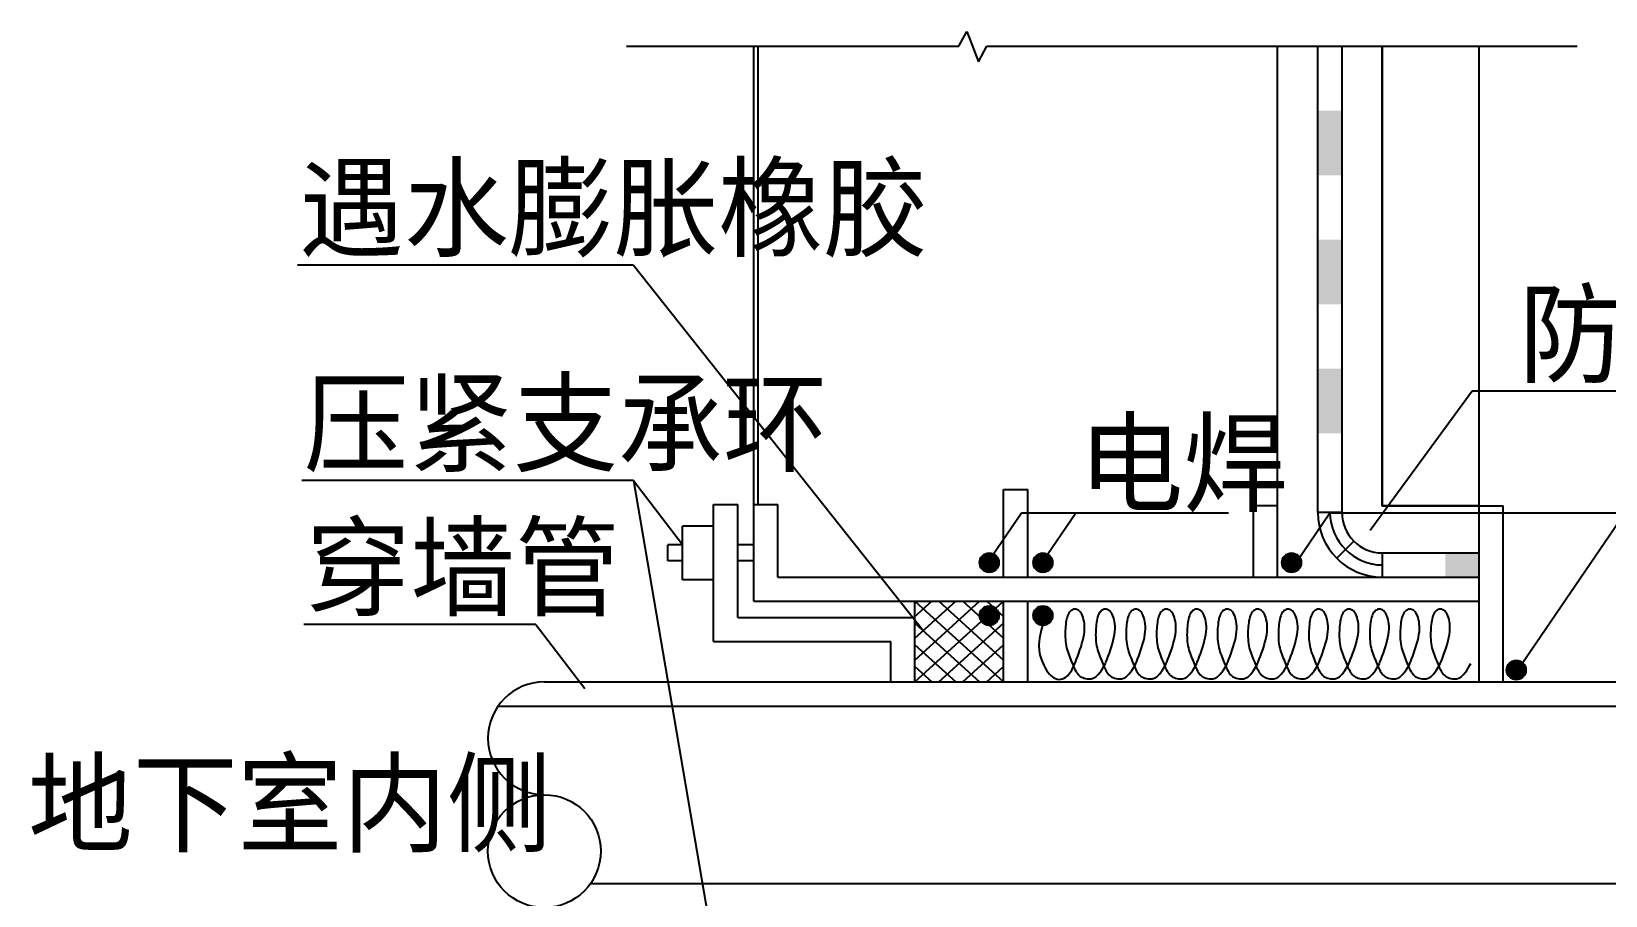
# Model space of a CAD drawing. Header units: metres. Extents: x 3353978 to 3369669, y 2252003 to 2265270.
# Drawn here: x 3353978 to 3363746, y 2259911 to 2265270 of the extents above; entities that cross this region are included whole.
import ezdxf

# ---------------------------------------------------------------- set-up
doc = ezdxf.new("R2010")
doc.units = ezdxf.units.M

msp = doc.modelspace()

# ---------------------------------------------------------------- linework, layer by layer
for p, q in [((3359732.94, 2265178.68), (3359781.42, 2265270.2)), ((3359781.42, 2265270.2), (3359854.6, 2265081.81)), ((3357670.74, 2265178.68), (3359732.94, 2265178.68)), ((3358460.58, 2261736.36), (3358460.58, 2265178.68)), ((3359854.6, 2265081.81), (3359906.66, 2265178.68)), ((3359906.66, 2265178.68), (3363568.82, 2265178.68)), ((3361710.58, 2261886.36), (3361710.58, 2265178.68)), ((3361960.58, 2262286.36), (3361960.58, 2265178.68)), ((3362110.58, 2262286.36), (3362110.58, 2265178.68)), ((3362360.58, 2262329.04), (3362360.58, 2265178.68)), ((3362960.58, 2261236.36), (3362960.58, 2265178.68)), ((3357713.8, 2263821.29), (3355628.8, 2263821.29)), ((3357713.8, 2263821.29), (3359512.59, 2261553.93)), ((3362918.19, 2263040.38), (3362284.32, 2262175.57)), ((3366739.44, 2263040.38), (3362918.19, 2263040.38)), ((3357713.8, 2262486.06), (3355656.61, 2262486.06)), ((3357713.8, 2262486.06), (3358018.66, 2262088.11)), ((3357713.8, 2262486.06), (3358210.58, 2259586.36)), ((3360010.58, 2261886.36), (3360010.58, 2262430.29)), ((3360010.58, 2262430.29), (3360160.58, 2262430.29)), ((3360160.58, 2261886.36), (3360160.58, 2262430.29)), ((3358210.58, 2261486.36), (3358210.58, 2262336.36)), ((3358210.58, 2262336.36), (3358360.58, 2262336.36)), ((3358360.58, 2261636.36), (3358360.58, 2262336.36)), ((3358460.58, 2262336.36), (3358610.58, 2262336.36)), ((3358610.58, 2261886.36), (3358610.58, 2262336.36)), ((3361560.58, 2261886.36), (3361560.58, 2262329.04)), ((3361710.58, 2262329.04), (3361560.58, 2262329.04)), ((3362110.58, 2262286.36), (3361960.58, 2262286.36)), ((3362960.58, 2262329.04), (3362360.58, 2262329.04)), ((3362960.58, 2262329.04), (3363110.58, 2262329.04)), ((3363110.58, 2261236.36), (3363110.58, 2262329.04)), ((3358018.66, 2261870.27), (3358018.66, 2262202.45)), ((3358210.58, 2262202.45), (3358018.66, 2262202.45)), ((3360121.11, 2262282.35), (3359912.04, 2261975.84)), ((3361406.17, 2262282.35), (3360121.11, 2262282.35)), ((3360459.12, 2262282.35), (3360250.05, 2261975.84)), ((3362035.8, 2262282.35), (3361830.13, 2261980.84)), ((3363937.38, 2262282.35), (3362035.8, 2262282.35)), ((3363865.58, 2262282.35), (3363191.87, 2261294.69)), ((3362183.81, 2262109.58), (3362077.74, 2262003.52)), ((3357927.75, 2261986.36), (3357927.75, 2262086.36)), ((3358018.66, 2262086.36), (3357927.75, 2262086.36)), ((3358460.58, 2262086.36), (3358360.58, 2262086.36)), ((3359864.67, 2261995.84), (3359977.99, 2261995.84)), ((3359866.69, 2262000.84), (3359975.97, 2262000.84)), ((3359869.27, 2262005.84), (3359973.39, 2262005.84)), ((3359872.49, 2262010.84), (3359970.17, 2262010.84)), ((3359876.49, 2262015.84), (3359966.17, 2262015.84)), ((3359881.51, 2262020.84), (3359961.15, 2262020.84)), ((3359888.01, 2262025.84), (3359954.66, 2262025.84)), ((3359897.13, 2262030.84), (3359945.53, 2262030.84)), ((3360197.55, 2261995.84), (3360310.88, 2261995.84)), ((3360199.57, 2262000.84), (3360308.86, 2262000.84)), ((3360202.15, 2262005.84), (3360306.28, 2262005.84)), ((3360205.37, 2262010.84), (3360303.06, 2262010.84)), ((3360209.38, 2262015.84), (3360299.05, 2262015.84)), ((3360214.4, 2262020.84), (3360294.03, 2262020.84)), ((3360220.89, 2262025.84), (3360287.54, 2262025.84)), ((3360230.02, 2262030.84), (3360278.41, 2262030.84)), ((3361740.68, 2261995.84), (3361854, 2261995.84)), ((3361742.7, 2262000.84), (3361851.98, 2262000.84)), ((3361745.28, 2262005.84), (3361849.4, 2262005.84)), ((3361748.5, 2262010.84), (3361846.18, 2262010.84)), ((3361752.5, 2262015.84), (3361842.18, 2262015.84)), ((3361757.52, 2262020.84), (3361837.16, 2262020.84)), ((3361764.02, 2262025.84), (3361830.67, 2262025.84)), ((3361773.14, 2262030.84), (3361821.54, 2262030.84)), ((3362360.58, 2262036.36), (3362960.58, 2262036.36)), ((3362360.58, 2262036.36), (3362360.58, 2261886.36)), ((3358018.66, 2261986.36), (3357927.75, 2261986.36)), ((3358460.58, 2261986.36), (3358360.58, 2261986.36)), ((3359861.24, 2261975.84), (3359861.24, 2261975.84)), ((3359861.24, 2261975.84), (3359981.42, 2261975.84)), ((3359861.45, 2261980.84), (3359981.21, 2261980.84)), ((3359861.45, 2261970.84), (3359981.21, 2261970.84)), ((3359862.08, 2261985.84), (3359980.58, 2261985.84)), ((3359862.08, 2261965.84), (3359980.58, 2261965.84)), ((3359863.15, 2261990.84), (3359979.52, 2261990.84)), ((3359863.15, 2261960.84), (3359979.52, 2261960.84)), ((3359864.67, 2261955.84), (3359977.99, 2261955.84)), ((3359866.69, 2261950.84), (3359975.97, 2261950.84)), ((3359869.27, 2261945.84), (3359973.39, 2261945.84)), ((3359872.49, 2261940.84), (3359970.17, 2261940.84)), ((3359876.49, 2261935.84), (3359966.17, 2261935.84)), ((3359881.51, 2261930.84), (3359961.15, 2261930.84)), ((3359888.01, 2261925.84), (3359954.66, 2261925.84)), ((3359897.13, 2261920.84), (3359945.53, 2261920.84)), ((3360194.13, 2261975.84), (3360194.13, 2261975.84)), ((3360194.13, 2261975.84), (3360314.3, 2261975.84)), ((3360194.34, 2261980.84), (3360314.09, 2261980.84)), ((3360194.34, 2261970.84), (3360314.09, 2261970.84)), ((3360194.96, 2261985.84), (3360313.46, 2261985.84)), ((3360194.96, 2261965.84), (3360313.46, 2261965.84)), ((3360196.03, 2261990.84), (3360312.4, 2261990.84)), ((3360196.03, 2261960.84), (3360312.4, 2261960.84)), ((3360197.55, 2261955.84), (3360310.88, 2261955.84)), ((3360199.57, 2261950.84), (3360308.86, 2261950.84)), ((3360202.15, 2261945.84), (3360306.28, 2261945.84)), ((3360205.37, 2261940.84), (3360303.06, 2261940.84)), ((3360209.38, 2261935.84), (3360299.05, 2261935.84)), ((3360214.4, 2261930.84), (3360294.03, 2261930.84)), ((3360220.89, 2261925.84), (3360287.54, 2261925.84)), ((3360230.02, 2261920.84), (3360278.41, 2261920.84)), ((3361737.25, 2261975.84), (3361857.43, 2261975.84)), ((3361737.25, 2261975.84), (3361737.25, 2261975.84)), ((3361737.46, 2261980.84), (3361857.22, 2261980.84)), ((3361737.46, 2261970.84), (3361857.22, 2261970.84)), ((3361738.09, 2261985.84), (3361856.59, 2261985.84)), ((3361738.09, 2261965.84), (3361856.59, 2261965.84)), ((3361739.16, 2261990.84), (3361855.53, 2261990.84)), ((3361739.16, 2261960.84), (3361855.53, 2261960.84)), ((3361740.68, 2261955.84), (3361854, 2261955.84)), ((3361742.7, 2261950.84), (3361851.98, 2261950.84)), ((3361745.28, 2261945.84), (3361849.4, 2261945.84)), ((3361748.5, 2261940.84), (3361846.18, 2261940.84)), ((3361752.5, 2261935.84), (3361842.18, 2261935.84)), ((3361757.52, 2261930.84), (3361837.16, 2261930.84)), ((3361764.02, 2261925.84), (3361830.67, 2261925.84)), ((3361773.14, 2261920.84), (3361821.54, 2261920.84)), ((3358210.58, 2261870.27), (3358018.66, 2261870.27)), ((3358610.58, 2261886.36), (3362960.58, 2261886.36)), ((3362360.58, 2261886.36), (3362960.58, 2261886.36)), ((3358460.58, 2261736.36), (3362960.58, 2261736.36)), ((3359460.58, 2261236.36), (3359460.58, 2261736.36)), ((3359460.58, 2261736.36), (3360010.58, 2261236.36)), ((3359460.58, 2261236.36), (3360010.58, 2261736.36)), ((3359460.58, 2261371.51), (3359861.92, 2261736.36)), ((3359460.58, 2261506.65), (3359713.26, 2261736.36)), ((3359460.58, 2261641.8), (3359564.6, 2261736.36)), ((3359609.24, 2261736.36), (3360010.58, 2261371.51)), ((3359757.9, 2261736.36), (3360010.58, 2261506.65)), ((3359897.13, 2261702.62), (3359945.53, 2261702.62)), ((3359906.57, 2261736.36), (3360010.58, 2261641.8)), ((3360010.58, 2261236.36), (3360010.58, 2261736.36)), ((3360160.58, 2261236.36), (3360160.58, 2261736.36)), ((3360230.02, 2261702.62), (3360278.41, 2261702.62)), ((3358360.58, 2261636.36), (3359460.58, 2261636.36)), ((3359861.24, 2261647.62), (3359861.24, 2261647.62)), ((3359861.24, 2261647.62), (3359981.42, 2261647.62)), ((3359861.45, 2261652.62), (3359981.21, 2261652.62)), ((3359861.45, 2261642.62), (3359981.21, 2261642.62)), ((3359862.08, 2261657.62), (3359980.58, 2261657.62)), ((3359862.08, 2261637.62), (3359980.58, 2261637.62)), ((3359863.15, 2261662.62), (3359979.52, 2261662.62)), ((3359863.15, 2261632.62), (3359979.52, 2261632.62)), ((3359864.67, 2261667.62), (3359977.99, 2261667.62)), ((3359864.67, 2261627.62), (3359977.99, 2261627.62)), ((3359866.69, 2261672.62), (3359975.97, 2261672.62)), ((3359866.69, 2261622.62), (3359975.97, 2261622.62)), ((3359869.27, 2261677.62), (3359973.39, 2261677.62)), ((3359869.27, 2261617.62), (3359973.39, 2261617.62)), ((3359872.49, 2261682.62), (3359970.17, 2261682.62)), ((3359872.49, 2261612.62), (3359970.17, 2261612.62)), ((3359876.49, 2261687.62), (3359966.17, 2261687.62)), ((3359876.49, 2261607.62), (3359966.17, 2261607.62)), ((3359881.51, 2261692.62), (3359961.15, 2261692.62)), ((3359881.51, 2261602.62), (3359961.15, 2261602.62)), ((3359888.01, 2261697.62), (3359954.66, 2261697.62)), ((3360194.13, 2261647.62), (3360314.3, 2261647.62)), ((3360194.13, 2261647.62), (3360194.13, 2261647.62)), ((3360194.34, 2261652.62), (3360314.09, 2261652.62)), ((3360194.34, 2261642.62), (3360314.09, 2261642.62)), ((3360194.96, 2261657.62), (3360313.46, 2261657.62)), ((3360194.96, 2261637.62), (3360313.46, 2261637.62)), ((3360196.03, 2261662.62), (3360312.4, 2261662.62)), ((3360196.03, 2261632.62), (3360312.4, 2261632.62)), ((3360197.55, 2261667.62), (3360310.88, 2261667.62)), ((3360197.55, 2261627.62), (3360310.88, 2261627.62)), ((3360199.57, 2261672.62), (3360308.86, 2261672.62)), ((3360199.57, 2261622.62), (3360308.86, 2261622.62)), ((3360202.15, 2261677.62), (3360306.28, 2261677.62)), ((3360202.15, 2261617.62), (3360306.28, 2261617.62)), ((3360205.37, 2261682.62), (3360303.06, 2261682.62)), ((3360205.37, 2261612.62), (3360303.06, 2261612.62)), ((3360209.38, 2261687.62), (3360299.05, 2261687.62)), ((3360209.38, 2261607.62), (3360299.05, 2261607.62)), ((3360214.4, 2261692.62), (3360294.03, 2261692.62)), ((3360214.4, 2261602.62), (3360294.03, 2261602.62)), ((3360220.89, 2261697.62), (3360287.54, 2261697.62)), ((3357107.73, 2261592.27), (3355668.85, 2261592.27)), ((3357107.73, 2261592.27), (3357412.6, 2261194.32)), ((3359460.58, 2261601.21), (3359861.92, 2261236.36)), ((3359609.24, 2261236.36), (3360010.58, 2261601.21)), ((3359888.01, 2261597.62), (3359954.66, 2261597.62)), ((3359897.13, 2261592.62), (3359945.53, 2261592.62)), ((3360220.89, 2261597.62), (3360287.54, 2261597.62)), ((3360230.02, 2261592.62), (3360278.41, 2261592.62)), ((3358210.58, 2261486.36), (3359310.58, 2261486.36)), ((3359310.58, 2261236.36), (3359310.58, 2261486.36)), ((3359460.58, 2261466.07), (3359713.26, 2261236.36)), ((3359757.9, 2261236.36), (3360010.58, 2261466.07)), ((3359460.58, 2261330.92), (3359564.6, 2261236.36)), ((3359906.57, 2261236.36), (3360010.58, 2261330.92)), ((3363131.78, 2261309.69), (3363131.78, 2261309.69)), ((3363131.78, 2261309.69), (3363251.96, 2261309.69)), ((3363131.99, 2261314.69), (3363251.75, 2261314.69)), ((3363132.62, 2261319.69), (3363251.12, 2261319.69)), ((3363133.69, 2261324.69), (3363250.06, 2261324.69)), ((3363135.21, 2261329.69), (3363248.53, 2261329.69)), ((3363137.23, 2261334.69), (3363246.51, 2261334.69)), ((3363139.81, 2261339.69), (3363243.94, 2261339.69)), ((3363143.03, 2261344.69), (3363240.72, 2261344.69)), ((3363147.03, 2261349.69), (3363236.71, 2261349.69)), ((3363152.05, 2261354.69), (3363231.69, 2261354.69)), ((3363158.55, 2261359.69), (3363225.2, 2261359.69)), ((3363167.67, 2261364.69), (3363216.07, 2261364.69)), ((3357160.58, 2261236.36), (3359460.58, 2261236.36)), ((3359460.58, 2261236.36), (3364260.58, 2261236.36)), ((3363131.99, 2261304.69), (3363251.75, 2261304.69)), ((3363132.62, 2261299.69), (3363251.12, 2261299.69)), ((3363133.69, 2261294.69), (3363250.06, 2261294.69)), ((3363135.21, 2261289.69), (3363248.53, 2261289.69)), ((3363137.23, 2261284.69), (3363246.51, 2261284.69)), ((3363139.81, 2261279.69), (3363243.94, 2261279.69)), ((3363143.03, 2261274.69), (3363240.72, 2261274.69)), ((3363147.03, 2261269.69), (3363236.71, 2261269.69)), ((3363152.05, 2261264.69), (3363231.69, 2261264.69)), ((3363158.55, 2261259.69), (3363225.2, 2261259.69)), ((3363167.67, 2261254.69), (3363216.07, 2261254.69)), ((3356873.36, 2261086.36), (3364547.81, 2261086.36)), ((3357447.81, 2259986.36), (3363973.36, 2259986.36))]:
    msp.add_line(p, q)
for points in [[(3358485.73, 2265178.68), (3358485.73, 2262336.36)], [(3361710.58, 2262329.04), (3361710.58, 2265178.68)], [(3362360.58, 2265178.68), (3362360.58, 2262329.04), (3362960.58, 2262329.04), (3362960.58, 2265178.68)], [(3360285.17, 2261684.01), (3360259.81, 2261614.79), (3360242.93, 2261556.19), (3360233.29, 2261507), (3360229.69, 2261465.96), (3360230.9, 2261431.84), (3360235.72, 2261403.41), (3360242.92, 2261379.43), (3360251.29, 2261358.67), (3360259.81, 2261340.07), (3360268.34, 2261323.41), (3360276.94, 2261308.62), (3360285.66, 2261295.65), (3360294.56, 2261284.45), (3360303.71, 2261274.97), (3360313.15, 2261267.15), (3360322.95, 2261260.95), (3360333.14, 2261256.33), (3360343.63, 2261253.33), (3360354.3, 2261252.03), (3360365.04, 2261252.48), (3360375.72, 2261254.76), (3360386.24, 2261258.92), (3360396.46, 2261265.03), (3360406.29, 2261273.17), (3360415.62, 2261283.33), (3360424.48, 2261295.37), (3360432.93, 2261309.08), (3360441.01, 2261324.24), (3360448.78, 2261340.66), (3360456.29, 2261358.11), (3360463.59, 2261376.4), (3360470.73, 2261395.31), (3360477.74, 2261414.64), (3360484.5, 2261434.24), (3360490.87, 2261453.94), (3360496.71, 2261473.59), (3360501.86, 2261493.03), (3360506.2, 2261512.11), (3360509.58, 2261530.66), (3360511.85, 2261548.54), (3360512.91, 2261565.6), (3360512.84, 2261581.77), (3360511.75, 2261596.97), (3360509.76, 2261611.14), (3360507, 2261624.22), (3360503.56, 2261636.14), (3360499.59, 2261646.84), (3360495.18, 2261656.25), (3360490.45, 2261664.33), (3360485.44, 2261671.1), (3360480.2, 2261676.63), (3360474.76, 2261680.96), (3360469.17, 2261684.14), (3360463.46, 2261686.23), (3360457.67, 2261687.28), (3360451.84, 2261687.34), (3360446.02, 2261686.46), (3360440.26, 2261684.64), (3360434.64, 2261681.88), (3360429.2, 2261678.18), (3360424.03, 2261673.55), (3360419.19, 2261667.98), (3360414.73, 2261661.47), (3360410.73, 2261654.03), (3360407.24, 2261645.66), (3360404.22, 2261636.44), (3360401.65, 2261626.43), (3360399.48, 2261615.72), (3360397.68, 2261604.39), (3360396.2, 2261592.51), (3360395.01, 2261580.16), (3360394.07, 2261567.42), (3360393.35, 2261554.37), (3360392.88, 2261541.08), (3360392.74, 2261527.64), (3360392.95, 2261514.12), (3360393.59, 2261500.6), (3360394.69, 2261487.16), (3360396.31, 2261473.87), (3360398.51, 2261460.82), (3360401.31, 2261448.07), (3360404.64, 2261435.59), (3360408.41, 2261423.38), (3360412.54, 2261411.41), (3360416.92, 2261399.64), (3360421.48, 2261388.06), (3360426.11, 2261376.63), (3360430.73, 2261365.33), (3360435.27, 2261354.15), (3360439.76, 2261343.19), (3360444.25, 2261332.54), (3360448.79, 2261322.3), (3360453.43, 2261312.58), (3360458.23, 2261303.49), (3360463.24, 2261295.13), (3360468.51, 2261287.6), (3360474.1, 2261280.98), (3360480.09, 2261275.23), (3360486.58, 2261270.29), (3360493.65, 2261266.09), (3360501.4, 2261262.56), (3360509.92, 2261259.65), (3360519.3, 2261257.28), (3360529.62, 2261255.4), (3360541, 2261254.19), (3360553.51, 2261254.91), (3360567.28, 2261259.07), (3360582.4, 2261268.17), (3360598.98, 2261283.72), (3360617.13, 2261307.24), (3360636.93, 2261340.23), (3360641.84, 2261350.22)], [(3360641.84, 2261350.22), (3360645.23, 2261358.11), (3360652.53, 2261376.4), (3360659.68, 2261395.31), (3360666.68, 2261414.64), (3360673.44, 2261434.24), (3360679.81, 2261453.94), (3360685.65, 2261473.59), (3360690.81, 2261493.03), (3360695.15, 2261512.11), (3360698.52, 2261530.66), (3360700.79, 2261548.54), (3360701.85, 2261565.6), (3360701.78, 2261581.77), (3360700.69, 2261596.97), (3360698.7, 2261611.14), (3360695.94, 2261624.22), (3360692.51, 2261636.14), (3360688.53, 2261646.84), (3360684.12, 2261656.25), (3360679.39, 2261664.33), (3360674.38, 2261671.1), (3360669.14, 2261676.63), (3360663.7, 2261680.96), (3360658.11, 2261684.14), (3360652.4, 2261686.23), (3360646.61, 2261687.28), (3360640.79, 2261687.34), (3360634.96, 2261686.46), (3360629.21, 2261684.64), (3360623.58, 2261681.88), (3360618.15, 2261678.18), (3360612.98, 2261673.55), (3360608.13, 2261667.98), (3360603.67, 2261661.47), (3360599.68, 2261654.03), (3360596.18, 2261645.66), (3360593.16, 2261636.44), (3360590.59, 2261626.43), (3360588.42, 2261615.72), (3360586.62, 2261604.39), (3360585.14, 2261592.51), (3360583.95, 2261580.16), (3360583.01, 2261567.42), (3360582.29, 2261554.37), (3360581.83, 2261541.08), (3360581.68, 2261527.64), (3360581.9, 2261514.12), (3360582.53, 2261500.6), (3360583.63, 2261487.16), (3360585.26, 2261473.87), (3360587.45, 2261460.82), (3360590.25, 2261448.07), (3360593.58, 2261435.59), (3360597.36, 2261423.38), (3360601.48, 2261411.41), (3360605.87, 2261399.64), (3360610.42, 2261388.06), (3360615.06, 2261376.63), (3360619.68, 2261365.33), (3360624.22, 2261354.15), (3360628.7, 2261343.19), (3360633.19, 2261332.54), (3360637.73, 2261322.3), (3360642.38, 2261312.58), (3360647.18, 2261303.49), (3360652.18, 2261295.13), (3360657.45, 2261287.6), (3360663.04, 2261280.98), (3360669.03, 2261275.23), (3360675.52, 2261270.29), (3360682.59, 2261266.09), (3360690.34, 2261262.56), (3360698.86, 2261259.65), (3360708.24, 2261257.28), (3360718.57, 2261255.4), (3360729.94, 2261254.19), (3360742.46, 2261254.91), (3360756.22, 2261259.07), (3360771.35, 2261268.17), (3360787.93, 2261283.72), (3360806.07, 2261307.24), (3360825.88, 2261340.23), (3360830.78, 2261350.22)], [(3360830.78, 2261350.22), (3360834.17, 2261358.11), (3360841.47, 2261376.4), (3360848.62, 2261395.31), (3360855.63, 2261414.64), (3360862.39, 2261434.24), (3360868.76, 2261453.94), (3360874.59, 2261473.59), (3360879.75, 2261493.03), (3360884.09, 2261512.11), (3360887.46, 2261530.66), (3360889.73, 2261548.54), (3360890.79, 2261565.6), (3360890.72, 2261581.77), (3360889.63, 2261596.97), (3360887.65, 2261611.14), (3360884.88, 2261624.22), (3360881.45, 2261636.14), (3360877.47, 2261646.84), (3360873.06, 2261656.25), (3360868.33, 2261664.33), (3360863.32, 2261671.1), (3360858.08, 2261676.63), (3360852.65, 2261680.96), (3360847.05, 2261684.14), (3360841.34, 2261686.23), (3360835.56, 2261687.28), (3360829.73, 2261687.34), (3360823.91, 2261686.46), (3360818.15, 2261684.64), (3360812.52, 2261681.88), (3360807.09, 2261678.18), (3360801.92, 2261673.55), (3360797.07, 2261667.98), (3360792.62, 2261661.47), (3360788.62, 2261654.03), (3360785.12, 2261645.66), (3360782.11, 2261636.44), (3360779.54, 2261626.43), (3360777.37, 2261615.72), (3360775.56, 2261604.39), (3360774.09, 2261592.51), (3360772.89, 2261580.16), (3360771.95, 2261567.42), (3360771.23, 2261554.37), (3360770.77, 2261541.08), (3360770.62, 2261527.64), (3360770.84, 2261514.12), (3360771.47, 2261500.6), (3360772.58, 2261487.16), (3360774.2, 2261473.87), (3360776.4, 2261460.82), (3360779.19, 2261448.07), (3360782.52, 2261435.59), (3360786.3, 2261423.38), (3360790.42, 2261411.41), (3360794.81, 2261399.64), (3360799.36, 2261388.06), (3360804, 2261376.63), (3360808.62, 2261365.33), (3360813.16, 2261354.15), (3360817.65, 2261343.19), (3360822.13, 2261332.54), (3360826.67, 2261322.3), (3360831.32, 2261312.58), (3360836.12, 2261303.49), (3360841.13, 2261295.13), (3360846.4, 2261287.6), (3360851.98, 2261280.98), (3360857.98, 2261275.23), (3360864.46, 2261270.29), (3360871.54, 2261266.09), (3360879.29, 2261262.56), (3360887.8, 2261259.65), (3360897.18, 2261257.28), (3360907.51, 2261255.4), (3360918.88, 2261254.19), (3360931.4, 2261254.91), (3360945.17, 2261259.07), (3360960.29, 2261268.17), (3360976.87, 2261283.72), (3360995.01, 2261307.24), (3361014.82, 2261340.23), (3361019.72, 2261350.22)], [(3361019.72, 2261350.22), (3361023.12, 2261358.11), (3361030.42, 2261376.4), (3361037.56, 2261395.31), (3361044.57, 2261414.64), (3361051.33, 2261434.24), (3361057.7, 2261453.94), (3361063.53, 2261473.59), (3361068.69, 2261493.03), (3361073.03, 2261512.11), (3361076.41, 2261530.66), (3361078.67, 2261548.54), (3361079.73, 2261565.6), (3361079.66, 2261581.77), (3361078.58, 2261596.97), (3361076.59, 2261611.14), (3361073.82, 2261624.22), (3361070.39, 2261636.14), (3361066.41, 2261646.84), (3361062.01, 2261656.25), (3361057.27, 2261664.33), (3361052.27, 2261671.1), (3361047.03, 2261676.63), (3361041.59, 2261680.96), (3361036, 2261684.14), (3361030.29, 2261686.23), (3361024.5, 2261687.28), (3361018.67, 2261687.34), (3361012.85, 2261686.46), (3361007.09, 2261684.64), (3361001.47, 2261681.88), (3360996.03, 2261678.18), (3360990.86, 2261673.55), (3360986.02, 2261667.98), (3360981.56, 2261661.47), (3360977.56, 2261654.03), (3360974.06, 2261645.66), (3360971.05, 2261636.44), (3360968.48, 2261626.43), (3360966.31, 2261615.72), (3360964.51, 2261604.39), (3360963.03, 2261592.51), (3360961.84, 2261580.16), (3360960.89, 2261567.42), (3360960.17, 2261554.37), (3360959.71, 2261541.08), (3360959.57, 2261527.64), (3360959.78, 2261514.12), (3360960.42, 2261500.6), (3360961.52, 2261487.16), (3360963.14, 2261473.87), (3360965.34, 2261460.82), (3360968.14, 2261448.07), (3360971.47, 2261435.59), (3360975.24, 2261423.38), (3360979.37, 2261411.41), (3360983.75, 2261399.64), (3360988.31, 2261388.06), (3360992.94, 2261376.63), (3360997.56, 2261365.33), (3361002.1, 2261354.15), (3361006.59, 2261343.19), (3361011.08, 2261332.54), (3361015.62, 2261322.3), (3361020.26, 2261312.58), (3361025.06, 2261303.49), (3361030.07, 2261295.13), (3361035.34, 2261287.6), (3361040.93, 2261280.98), (3361046.92, 2261275.23), (3361053.41, 2261270.29), (3361060.48, 2261266.09), (3361068.23, 2261262.56), (3361076.75, 2261259.65), (3361086.12, 2261257.28), (3361096.45, 2261255.4), (3361107.82, 2261254.19), (3361120.34, 2261254.91), (3361134.11, 2261259.07), (3361149.23, 2261268.17), (3361165.81, 2261283.72), (3361183.95, 2261307.24), (3361203.76, 2261340.23), (3361208.67, 2261350.22)], [(3361208.67, 2261350.22), (3361212.06, 2261358.11), (3361219.36, 2261376.4), (3361226.5, 2261395.31), (3361233.51, 2261414.64), (3361240.27, 2261434.24), (3361246.64, 2261453.94), (3361252.48, 2261473.59), (3361257.64, 2261493.03), (3361261.97, 2261512.11), (3361265.35, 2261530.66), (3361267.62, 2261548.54), (3361268.68, 2261565.6), (3361268.61, 2261581.77), (3361267.52, 2261596.97), (3361265.53, 2261611.14), (3361262.77, 2261624.22), (3361259.33, 2261636.14), (3361255.36, 2261646.84), (3361250.95, 2261656.25), (3361246.22, 2261664.33), (3361241.21, 2261671.1), (3361235.97, 2261676.63), (3361230.53, 2261680.96), (3361224.94, 2261684.14), (3361219.23, 2261686.23), (3361213.44, 2261687.28), (3361207.62, 2261687.34), (3361201.79, 2261686.46), (3361196.04, 2261684.64), (3361190.41, 2261681.88), (3361184.98, 2261678.18), (3361179.8, 2261673.55), (3361174.96, 2261667.98), (3361170.5, 2261661.47), (3361166.5, 2261654.03), (3361163.01, 2261645.66), (3361159.99, 2261636.44), (3361157.42, 2261626.43), (3361155.25, 2261615.72), (3361153.45, 2261604.39), (3361151.97, 2261592.51), (3361150.78, 2261580.16), (3361149.84, 2261567.42), (3361149.12, 2261554.37), (3361148.66, 2261541.08), (3361148.51, 2261527.64), (3361148.73, 2261514.12), (3361149.36, 2261500.6), (3361150.46, 2261487.16), (3361152.08, 2261473.87), (3361154.28, 2261460.82), (3361157.08, 2261448.07), (3361160.41, 2261435.59), (3361164.18, 2261423.38), (3361168.31, 2261411.41), (3361172.69, 2261399.64), (3361177.25, 2261388.06), (3361181.88, 2261376.63), (3361186.5, 2261365.33), (3361191.04, 2261354.15), (3361195.53, 2261343.19), (3361200.02, 2261332.54), (3361204.56, 2261322.3), (3361209.2, 2261312.58), (3361214, 2261303.49), (3361219.01, 2261295.13), (3361224.28, 2261287.6), (3361229.87, 2261280.98), (3361235.86, 2261275.23), (3361242.35, 2261270.29), (3361249.42, 2261266.09), (3361257.17, 2261262.56), (3361265.69, 2261259.65), (3361275.07, 2261257.28), (3361285.39, 2261255.4), (3361296.77, 2261254.19), (3361309.28, 2261254.91), (3361323.05, 2261259.07), (3361338.17, 2261268.17), (3361354.75, 2261283.72), (3361372.9, 2261307.24), (3361392.71, 2261340.23), (3361397.61, 2261350.22)], [(3361397.61, 2261350.22), (3361401, 2261358.11), (3361408.3, 2261376.4), (3361415.45, 2261395.31), (3361422.45, 2261414.64), (3361429.21, 2261434.24), (3361435.58, 2261453.94), (3361441.42, 2261473.59), (3361446.58, 2261493.03), (3361450.92, 2261512.11), (3361454.29, 2261530.66), (3361456.56, 2261548.54), (3361457.62, 2261565.6), (3361457.55, 2261581.77), (3361456.46, 2261596.97), (3361454.48, 2261611.14), (3361451.71, 2261624.22), (3361448.28, 2261636.14), (3361444.3, 2261646.84), (3361439.89, 2261656.25), (3361435.16, 2261664.33), (3361430.15, 2261671.1), (3361424.91, 2261676.63), (3361419.48, 2261680.96), (3361413.88, 2261684.14), (3361408.17, 2261686.23), (3361402.38, 2261687.28), (3361396.56, 2261687.34), (3361390.74, 2261686.46), (3361384.98, 2261684.64), (3361379.35, 2261681.88), (3361373.92, 2261678.18), (3361368.75, 2261673.55), (3361363.9, 2261667.98), (3361359.45, 2261661.47), (3361355.45, 2261654.03), (3361351.95, 2261645.66), (3361348.94, 2261636.44), (3361346.36, 2261626.43), (3361344.2, 2261615.72), (3361342.39, 2261604.39), (3361340.91, 2261592.51), (3361339.72, 2261580.16), (3361338.78, 2261567.42), (3361338.06, 2261554.37), (3361337.6, 2261541.08), (3361337.45, 2261527.64), (3361337.67, 2261514.12), (3361338.3, 2261500.6), (3361339.4, 2261487.16), (3361341.03, 2261473.87), (3361343.22, 2261460.82), (3361346.02, 2261448.07), (3361349.35, 2261435.59), (3361353.13, 2261423.38), (3361357.25, 2261411.41), (3361361.64, 2261399.64), (3361366.19, 2261388.06), (3361370.83, 2261376.63), (3361375.45, 2261365.33), (3361379.99, 2261354.15), (3361384.47, 2261343.19), (3361388.96, 2261332.54), (3361393.5, 2261322.3), (3361398.15, 2261312.58), (3361402.95, 2261303.49), (3361407.96, 2261295.13), (3361413.22, 2261287.6), (3361418.81, 2261280.98), (3361424.8, 2261275.23), (3361431.29, 2261270.29), (3361438.36, 2261266.09), (3361446.11, 2261262.56), (3361454.63, 2261259.65), (3361464.01, 2261257.28), (3361474.34, 2261255.4), (3361485.71, 2261254.19), (3361498.23, 2261254.91), (3361511.99, 2261259.07), (3361527.12, 2261268.17), (3361543.7, 2261283.72), (3361561.84, 2261307.24), (3361581.65, 2261340.23), (3361586.55, 2261350.22)], [(3361586.55, 2261350.22), (3361589.95, 2261358.11), (3361597.25, 2261376.4), (3361604.39, 2261395.31), (3361611.4, 2261414.64), (3361618.16, 2261434.24), (3361624.53, 2261453.94), (3361630.36, 2261473.59), (3361635.52, 2261493.03), (3361639.86, 2261512.11), (3361643.23, 2261530.66), (3361645.5, 2261548.54), (3361646.56, 2261565.6), (3361646.49, 2261581.77), (3361645.4, 2261596.97), (3361643.42, 2261611.14), (3361640.65, 2261624.22), (3361637.22, 2261636.14), (3361633.24, 2261646.84), (3361628.83, 2261656.25), (3361624.1, 2261664.33), (3361619.1, 2261671.1), (3361613.85, 2261676.63), (3361608.42, 2261680.96), (3361602.83, 2261684.14), (3361597.12, 2261686.23), (3361591.33, 2261687.28), (3361585.5, 2261687.34), (3361579.68, 2261686.46), (3361573.92, 2261684.64), (3361568.29, 2261681.88), (3361562.86, 2261678.18), (3361557.69, 2261673.55), (3361552.84, 2261667.98), (3361548.39, 2261661.47), (3361544.39, 2261654.03), (3361540.89, 2261645.66), (3361537.88, 2261636.44), (3361535.31, 2261626.43), (3361533.14, 2261615.72), (3361531.33, 2261604.39), (3361529.86, 2261592.51), (3361528.67, 2261580.16), (3361527.72, 2261567.42), (3361527, 2261554.37), (3361526.54, 2261541.08), (3361526.39, 2261527.64), (3361526.61, 2261514.12), (3361527.24, 2261500.6), (3361528.35, 2261487.16), (3361529.97, 2261473.87), (3361532.17, 2261460.82), (3361534.96, 2261448.07), (3361538.29, 2261435.59), (3361542.07, 2261423.38), (3361546.19, 2261411.41), (3361550.58, 2261399.64), (3361555.14, 2261388.06), (3361559.77, 2261376.63), (3361564.39, 2261365.33), (3361568.93, 2261354.15), (3361573.42, 2261343.19), (3361577.9, 2261332.54), (3361582.44, 2261322.3), (3361587.09, 2261312.58), (3361591.89, 2261303.49), (3361596.9, 2261295.13), (3361602.17, 2261287.6), (3361607.76, 2261280.98), (3361613.75, 2261275.23), (3361620.23, 2261270.29), (3361627.31, 2261266.09), (3361635.06, 2261262.56), (3361643.57, 2261259.65), (3361652.95, 2261257.28), (3361663.28, 2261255.4), (3361674.65, 2261254.19), (3361687.17, 2261254.91), (3361700.94, 2261259.07), (3361716.06, 2261268.17), (3361732.64, 2261283.72), (3361750.78, 2261307.24), (3361770.59, 2261340.23), (3361775.5, 2261350.22)], [(3361775.5, 2261350.22), (3361778.89, 2261358.11), (3361786.19, 2261376.4), (3361793.33, 2261395.31), (3361800.34, 2261414.64), (3361807.1, 2261434.24), (3361813.47, 2261453.94), (3361819.31, 2261473.59), (3361824.46, 2261493.03), (3361828.8, 2261512.11), (3361832.18, 2261530.66), (3361834.44, 2261548.54), (3361835.51, 2261565.6), (3361835.43, 2261581.77), (3361834.35, 2261596.97), (3361832.36, 2261611.14), (3361829.59, 2261624.22), (3361826.16, 2261636.14), (3361822.19, 2261646.84), (3361817.78, 2261656.25), (3361813.04, 2261664.33), (3361808.04, 2261671.1), (3361802.8, 2261676.63), (3361797.36, 2261680.96), (3361791.77, 2261684.14), (3361786.06, 2261686.23), (3361780.27, 2261687.28), (3361774.44, 2261687.34), (3361768.62, 2261686.46), (3361762.86, 2261684.64), (3361757.24, 2261681.88), (3361751.8, 2261678.18), (3361746.63, 2261673.55), (3361741.79, 2261667.98), (3361737.33, 2261661.47), (3361733.33, 2261654.03), (3361729.84, 2261645.66), (3361726.82, 2261636.44), (3361724.25, 2261626.43), (3361722.08, 2261615.72), (3361720.28, 2261604.39), (3361718.8, 2261592.51), (3361717.61, 2261580.16), (3361716.66, 2261567.42), (3361715.94, 2261554.37), (3361715.48, 2261541.08), (3361715.34, 2261527.64), (3361715.55, 2261514.12), (3361716.19, 2261500.6), (3361717.29, 2261487.16), (3361718.91, 2261473.87), (3361721.11, 2261460.82), (3361723.91, 2261448.07), (3361727.24, 2261435.59), (3361731.01, 2261423.38), (3361735.14, 2261411.41), (3361739.52, 2261399.64), (3361744.08, 2261388.06), (3361748.71, 2261376.63), (3361753.33, 2261365.33), (3361757.87, 2261354.15), (3361762.36, 2261343.19), (3361766.85, 2261332.54), (3361771.39, 2261322.3), (3361776.03, 2261312.58), (3361780.83, 2261303.49), (3361785.84, 2261295.13), (3361791.11, 2261287.6), (3361796.7, 2261280.98), (3361802.69, 2261275.23), (3361809.18, 2261270.29), (3361816.25, 2261266.09), (3361824, 2261262.56), (3361832.52, 2261259.65), (3361841.89, 2261257.28), (3361852.22, 2261255.4), (3361863.59, 2261254.19), (3361876.11, 2261254.91), (3361889.88, 2261259.07), (3361905, 2261268.17), (3361921.58, 2261283.72), (3361939.72, 2261307.24), (3361959.53, 2261340.23), (3361964.44, 2261350.22)], [(3361964.44, 2261350.22), (3361967.83, 2261358.11), (3361975.13, 2261376.4), (3361982.28, 2261395.31), (3361989.28, 2261414.64), (3361996.04, 2261434.24), (3362002.41, 2261453.94), (3362008.25, 2261473.59), (3362013.41, 2261493.03), (3362017.74, 2261512.11), (3362021.12, 2261530.66), (3362023.39, 2261548.54), (3362024.45, 2261565.6), (3362024.38, 2261581.77), (3362023.29, 2261596.97), (3362021.3, 2261611.14), (3362018.54, 2261624.22), (3362015.11, 2261636.14), (3362011.13, 2261646.84), (3362006.72, 2261656.25), (3362001.99, 2261664.33), (3361996.98, 2261671.1), (3361991.74, 2261676.63), (3361986.3, 2261680.96), (3361980.71, 2261684.14), (3361975, 2261686.23), (3361969.21, 2261687.28), (3361963.39, 2261687.34), (3361957.56, 2261686.46), (3361951.81, 2261684.64), (3361946.18, 2261681.88), (3361940.75, 2261678.18), (3361935.57, 2261673.55), (3361930.73, 2261667.98), (3361926.27, 2261661.47), (3361922.27, 2261654.03), (3361918.78, 2261645.66), (3361915.76, 2261636.44), (3361913.19, 2261626.43), (3361911.02, 2261615.72), (3361909.22, 2261604.39), (3361907.74, 2261592.51), (3361906.55, 2261580.16), (3361905.61, 2261567.42), (3361904.89, 2261554.37), (3361904.43, 2261541.08), (3361904.28, 2261527.64), (3361904.5, 2261514.12), (3361905.13, 2261500.6), (3361906.23, 2261487.16), (3361907.86, 2261473.87), (3361910.05, 2261460.82), (3361912.85, 2261448.07), (3361916.18, 2261435.59), (3361919.95, 2261423.38), (3361924.08, 2261411.41), (3361928.47, 2261399.64), (3361933.02, 2261388.06), (3361937.65, 2261376.63), (3361942.27, 2261365.33), (3361946.81, 2261354.15), (3361951.3, 2261343.19), (3361955.79, 2261332.54), (3361960.33, 2261322.3), (3361964.97, 2261312.58), (3361969.77, 2261303.49), (3361974.78, 2261295.13), (3361980.05, 2261287.6), (3361985.64, 2261280.98), (3361991.63, 2261275.23), (3361998.12, 2261270.29), (3362005.19, 2261266.09), (3362012.94, 2261262.56), (3362021.46, 2261259.65), (3362030.84, 2261257.28), (3362041.17, 2261255.4), (3362052.54, 2261254.19), (3362065.05, 2261254.91), (3362078.82, 2261259.07), (3362093.94, 2261268.17), (3362110.52, 2261283.72), (3362128.67, 2261307.24), (3362148.48, 2261340.23), (3362153.38, 2261350.22)], [(3362153.38, 2261350.22), (3362156.77, 2261358.11), (3362164.07, 2261376.4), (3362171.22, 2261395.31), (3362178.23, 2261414.64), (3362184.99, 2261434.24), (3362191.35, 2261453.94), (3362197.19, 2261473.59), (3362202.35, 2261493.03), (3362206.69, 2261512.11), (3362210.06, 2261530.66), (3362212.33, 2261548.54), (3362213.39, 2261565.6), (3362213.32, 2261581.77), (3362212.23, 2261596.97), (3362210.25, 2261611.14), (3362207.48, 2261624.22), (3362204.05, 2261636.14), (3362200.07, 2261646.84), (3362195.66, 2261656.25), (3362190.93, 2261664.33), (3362185.92, 2261671.1), (3362180.68, 2261676.63), (3362175.25, 2261680.96), (3362169.65, 2261684.14), (3362163.94, 2261686.23), (3362158.16, 2261687.28), (3362152.33, 2261687.34), (3362146.51, 2261686.46), (3362140.75, 2261684.64), (3362135.12, 2261681.88), (3362129.69, 2261678.18), (3362124.52, 2261673.55), (3362119.67, 2261667.98), (3362115.22, 2261661.47), (3362111.22, 2261654.03), (3362107.72, 2261645.66), (3362104.71, 2261636.44), (3362102.13, 2261626.43), (3362099.97, 2261615.72), (3362098.16, 2261604.39), (3362096.69, 2261592.51), (3362095.49, 2261580.16), (3362094.55, 2261567.42), (3362093.83, 2261554.37), (3362093.37, 2261541.08), (3362093.22, 2261527.64), (3362093.44, 2261514.12), (3362094.07, 2261500.6), (3362095.17, 2261487.16), (3362096.8, 2261473.87), (3362098.99, 2261460.82), (3362101.79, 2261448.07), (3362105.12, 2261435.59), (3362108.9, 2261423.38), (3362113.02, 2261411.41), (3362117.41, 2261399.64), (3362121.96, 2261388.06), (3362126.6, 2261376.63), (3362131.22, 2261365.33), (3362135.76, 2261354.15), (3362140.25, 2261343.19), (3362144.73, 2261332.54), (3362149.27, 2261322.3), (3362153.92, 2261312.58), (3362158.72, 2261303.49), (3362163.73, 2261295.13), (3362169, 2261287.6), (3362174.58, 2261280.98), (3362180.58, 2261275.23), (3362187.06, 2261270.29), (3362194.14, 2261266.09), (3362201.88, 2261262.56), (3362210.4, 2261259.65), (3362219.78, 2261257.28), (3362230.11, 2261255.4), (3362241.48, 2261254.19), (3362254, 2261254.91), (3362267.77, 2261259.07), (3362282.89, 2261268.17), (3362299.47, 2261283.72), (3362317.61, 2261307.24), (3362337.42, 2261340.23), (3362342.32, 2261350.22)], [(3362342.32, 2261350.22), (3362345.72, 2261358.11), (3362353.02, 2261376.4), (3362360.16, 2261395.31), (3362367.17, 2261414.64), (3362373.93, 2261434.24), (3362380.3, 2261453.94), (3362386.13, 2261473.59), (3362391.29, 2261493.03), (3362395.63, 2261512.11), (3362399, 2261530.66), (3362401.27, 2261548.54), (3362402.33, 2261565.6), (3362402.26, 2261581.77), (3362401.17, 2261596.97), (3362399.19, 2261611.14), (3362396.42, 2261624.22), (3362392.99, 2261636.14), (3362389.01, 2261646.84), (3362384.61, 2261656.25), (3362379.87, 2261664.33), (3362374.87, 2261671.1), (3362369.62, 2261676.63), (3362364.19, 2261680.96), (3362358.6, 2261684.14), (3362352.89, 2261686.23), (3362347.1, 2261687.28), (3362341.27, 2261687.34), (3362335.45, 2261686.46), (3362329.69, 2261684.64), (3362324.06, 2261681.88), (3362318.63, 2261678.18), (3362313.46, 2261673.55), (3362308.61, 2261667.98), (3362304.16, 2261661.47), (3362300.16, 2261654.03), (3362296.66, 2261645.66), (3362293.65, 2261636.44), (3362291.08, 2261626.43), (3362288.91, 2261615.72), (3362287.11, 2261604.39), (3362285.63, 2261592.51), (3362284.44, 2261580.16), (3362283.49, 2261567.42), (3362282.77, 2261554.37), (3362282.31, 2261541.08), (3362282.16, 2261527.64), (3362282.38, 2261514.12), (3362283.02, 2261500.6), (3362284.12, 2261487.16), (3362285.74, 2261473.87), (3362287.94, 2261460.82), (3362290.73, 2261448.07), (3362294.07, 2261435.59), (3362297.84, 2261423.38), (3362301.97, 2261411.41), (3362306.35, 2261399.64), (3362310.91, 2261388.06), (3362315.54, 2261376.63), (3362320.16, 2261365.33), (3362324.7, 2261354.15), (3362329.19, 2261343.19), (3362333.68, 2261332.54), (3362338.22, 2261322.3), (3362342.86, 2261312.58), (3362347.66, 2261303.49), (3362352.67, 2261295.13), (3362357.94, 2261287.6), (3362363.53, 2261280.98), (3362369.52, 2261275.23), (3362376.01, 2261270.29), (3362383.08, 2261266.09), (3362390.83, 2261262.56), (3362399.35, 2261259.65), (3362408.72, 2261257.28), (3362419.05, 2261255.4), (3362430.42, 2261254.19), (3362442.94, 2261254.91), (3362456.71, 2261259.07), (3362471.83, 2261268.17), (3362488.41, 2261283.72), (3362506.55, 2261307.24), (3362526.36, 2261340.23), (3362531.27, 2261350.22)], [(3362531.27, 2261350.22), (3362534.66, 2261358.11), (3362541.96, 2261376.4), (3362549.1, 2261395.31), (3362556.11, 2261414.64), (3362562.87, 2261434.24), (3362569.24, 2261453.94), (3362575.08, 2261473.59), (3362580.23, 2261493.03), (3362584.57, 2261512.11), (3362587.95, 2261530.66), (3362590.22, 2261548.54), (3362591.28, 2261565.6), (3362591.2, 2261581.77), (3362590.12, 2261596.97), (3362588.13, 2261611.14), (3362585.36, 2261624.22), (3362581.93, 2261636.14), (3362577.96, 2261646.84), (3362573.55, 2261656.25), (3362568.82, 2261664.33), (3362563.81, 2261671.1), (3362558.57, 2261676.63), (3362553.13, 2261680.96), (3362547.54, 2261684.14), (3362541.83, 2261686.23), (3362536.04, 2261687.28), (3362530.21, 2261687.34), (3362524.39, 2261686.46), (3362518.63, 2261684.64), (3362513.01, 2261681.88), (3362507.57, 2261678.18), (3362502.4, 2261673.55), (3362497.56, 2261667.98), (3362493.1, 2261661.47), (3362489.1, 2261654.03), (3362485.61, 2261645.66), (3362482.59, 2261636.44), (3362480.02, 2261626.43), (3362477.85, 2261615.72), (3362476.05, 2261604.39), (3362474.57, 2261592.51), (3362473.38, 2261580.16), (3362472.44, 2261567.42), (3362471.71, 2261554.37), (3362471.25, 2261541.08), (3362471.11, 2261527.64), (3362471.32, 2261514.12), (3362471.96, 2261500.6), (3362473.06, 2261487.16), (3362474.68, 2261473.87), (3362476.88, 2261460.82), (3362479.68, 2261448.07), (3362483.01, 2261435.59), (3362486.78, 2261423.38), (3362490.91, 2261411.41), (3362495.29, 2261399.64), (3362499.85, 2261388.06), (3362504.48, 2261376.63), (3362509.1, 2261365.33), (3362513.64, 2261354.15), (3362518.13, 2261343.19), (3362522.62, 2261332.54), (3362527.16, 2261322.3), (3362531.8, 2261312.58), (3362536.6, 2261303.49), (3362541.61, 2261295.13), (3362546.88, 2261287.6), (3362552.47, 2261280.98), (3362558.46, 2261275.23), (3362564.95, 2261270.29), (3362572.02, 2261266.09), (3362579.77, 2261262.56), (3362588.29, 2261259.65), (3362597.67, 2261257.28), (3362607.99, 2261255.4), (3362619.37, 2261254.19), (3362631.88, 2261254.91), (3362645.65, 2261259.07), (3362660.77, 2261268.17), (3362677.35, 2261283.72), (3362695.5, 2261307.24), (3362715.3, 2261340.23), (3362720.21, 2261350.22)], [(3362720.21, 2261350.22), (3362723.6, 2261358.11), (3362730.9, 2261376.4), (3362738.05, 2261395.31), (3362745.05, 2261414.64), (3362751.81, 2261434.24), (3362758.18, 2261453.94), (3362764.02, 2261473.59), (3362769.18, 2261493.03), (3362773.52, 2261512.11), (3362776.89, 2261530.66), (3362779.16, 2261548.54), (3362780.22, 2261565.6), (3362780.15, 2261581.77), (3362779.06, 2261596.97), (3362777.07, 2261611.14), (3362774.31, 2261624.22), (3362770.88, 2261636.14), (3362766.9, 2261646.84), (3362762.49, 2261656.25), (3362757.76, 2261664.33), (3362752.75, 2261671.1), (3362747.51, 2261676.63), (3362742.07, 2261680.96), (3362736.48, 2261684.14), (3362730.77, 2261686.23), (3362724.98, 2261687.28), (3362719.16, 2261687.34), (3362713.33, 2261686.46), (3362707.58, 2261684.64), (3362701.95, 2261681.88), (3362696.52, 2261678.18), (3362691.35, 2261673.55), (3362686.5, 2261667.98), (3362682.04, 2261661.47), (3362678.04, 2261654.03), (3362674.55, 2261645.66), (3362671.53, 2261636.44), (3362668.96, 2261626.43), (3362666.79, 2261615.72), (3362664.99, 2261604.39), (3362663.51, 2261592.51), (3362662.32, 2261580.16), (3362661.38, 2261567.42), (3362660.66, 2261554.37), (3362660.2, 2261541.08), (3362660.05, 2261527.64), (3362660.27, 2261514.12), (3362660.9, 2261500.6), (3362662, 2261487.16), (3362663.63, 2261473.87), (3362665.82, 2261460.82), (3362668.62, 2261448.07), (3362671.95, 2261435.59), (3362675.72, 2261423.38), (3362679.85, 2261411.41), (3362684.24, 2261399.64), (3362688.79, 2261388.06), (3362693.42, 2261376.63), (3362698.05, 2261365.33), (3362702.59, 2261354.15), (3362707.07, 2261343.19), (3362711.56, 2261332.54), (3362716.1, 2261322.3), (3362720.75, 2261312.58), (3362725.55, 2261303.49), (3362730.55, 2261295.13), (3362735.82, 2261287.6), (3362741.41, 2261280.98), (3362747.4, 2261275.23), (3362753.89, 2261270.29), (3362760.96, 2261266.09), (3362768.71, 2261262.56), (3362777.23, 2261259.65), (3362786.61, 2261257.28), (3362796.94, 2261255.4), (3362808.31, 2261254.19), (3362820.83, 2261254.91), (3362834.59, 2261259.07), (3362849.72, 2261268.17), (3362866.3, 2261283.72), (3362884.44, 2261307.24), (3362904.25, 2261340.23), (3362909.15, 2261350.22)]]:
    msp.add_lwpolyline(points)
msp.add_lwpolyline([(3362035.58, 2262286.36, 0.41), (3362360.58, 2261961.36)], format="xyb")
for centre, radius in [((3359921.33, 2261975.84), 60.09), ((3360254.21, 2261975.84), 60.09), ((3361797.34, 2261975.84), 60.09), ((3359921.33, 2261647.62), 60.09), ((3360254.21, 2261647.62), 60.09), ((3363191.87, 2261309.69), 60.09), ((3357160.58, 2260186.36), 350)]:
    msp.add_circle(centre, radius)
for centre, radius, start in [((3362360.58, 2262286.36), 400, 180), ((3362360.58, 2262286.36), 250, 180), ((3357160.58, 2260886.36), 350, 90)]:
    msp.add_arc(centre, radius, start, 270)
for points in [[(3361960.58, 2264778.68), (3362110.58, 2264778.68), (3361960.58, 2264378.68), (3362110.58, 2264378.68)], [(3361960.58, 2263978.68), (3362110.58, 2263978.68), (3361960.58, 2263578.68), (3362110.58, 2263578.68)], [(3361960.58, 2263178.68), (3362110.58, 2263178.68), (3361960.58, 2262778.68), (3362110.58, 2262778.68)], [(3362750.71, 2261886.36), (3362750.71, 2262036.36), (3362960.58, 2261886.36), (3362960.58, 2262036.36)]]:
    msp.add_solid(points)

# ---------------------------------------------------------------- texts
for s, p in [('遇水膨胀橡胶', (3355639.65, 2263926.3)), ('防水材料紧包预埋套管', (3363207.53, 2263145.01)), ('压紧支承环', (3355667.45, 2262591.06)), ('电焊', (3360475.42, 2262344.75)), ('穿墙管', (3355679.7, 2261697.27)), ('地下室内侧', (3353956.83, 2260233.45))]:
    msp.add_text(s, height=500).set_placement(p)

doc.saveas('drawing.dxf')
